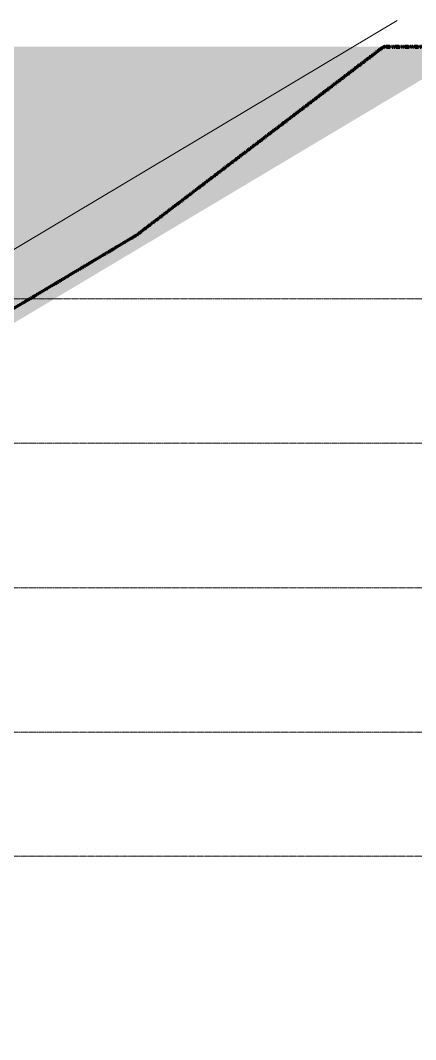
# Model space of a CAD drawing. Header units: millimetres. Extents: x -1578195 to 622687, y -255792 to 391308.
# Drawn here: x 50149 to 80223, y 309668 to 387314 of the extents above; entities that cross this region are included whole.
import ezdxf

# ---------------------------------------------------------------- set-up
doc = ezdxf.new("R2010")
doc.units = ezdxf.units.MM
for name, pattern in [('Double dash', [24.5, 10, -3, 2, -3, 2, -4.5]), ('Double dash_2_', [42.8625, 15.875, -4.7625, 6.35, -4.7625, 6.35, -4.7625]), ('Grid Line', [21, 12, -3, 3, -3])]:
    doc.linetypes.add(name, pattern=pattern)
for name, color, linetype, lineweight in [('0-1', 7, 'Continuous', 5), ('0-3', 7, 'Double dash_2_', 50), ('A-ANNO-DIMS', 7, 'Continuous', 9), ('C-PROP-LINE', 7, 'Double dash', 70), ('C-PROP-LINE-1', 7, 'Double dash_2_', 50), ('S-GRID-1', 7, 'Grid Line', 5)]:
    doc.layers.add(name, color=color, linetype=linetype, lineweight=lineweight)
doc.layers.add('A-DETL-GENF-5', color=7, linetype='Continuous', lineweight=9, true_color=0x525252)

# ---------------------------------------------------------------- blocks, each defined once
blk = doc.blocks.new('Family - ___-1112717-B2_F PLAN _2 OF 2_')
at = {"layer": 'C-PROP-LINE'}
for p, q in [((75195, 204615), (56424, 190270)), ((124200, 204684), (75195, 204615)), ((56424, 190270), (27494, 172990))]:
    blk.add_line(p, q, dxfattribs=at)
blk = doc.blocks.new('Family - ___-3197506-B2_F PLAN _2 OF 2_')
at = {"layer": 'C-PROP-LINE-1'}
for p, q in [((75361, 204681), (56581, 190357)), ((124467, 204681), (75361, 204681)), ((56581, 190357), (-244, 156403))]:
    blk.add_line(p, q, dxfattribs=at)
blk = doc.blocks.new('Family - ___-2785461-B2_F PLAN _2 OF 2_')
at = {"layer": 'C-PROP-LINE'}
for p, q in [((75361, 204681), (56581, 190357)), ((124467, 204681), (75361, 204681)), ((56581, 190357), (-244, 156403))]:
    blk.add_line(p, q, dxfattribs=at)
blk = doc.blocks.new('Family - ___-36030423-B2_F PLAN _2 OF 2_')
at = {"layer": 'C-PROP-LINE'}
for p, q in [((75361, 204681), (56581, 190357)), ((124467, 204681), (75361, 204681)), ((56581, 190357), (-244, 156403))]:
    blk.add_line(p, q, dxfattribs=at)

msp = doc.modelspace()

# ---------------------------------------------------------------- hatches: boundary and pattern name
at = {"layer": 'A-DETL-GENF-5'}
h = msp.add_hatch(dxfattribs=at)
h.set_pattern_fill('FP_5', color=256, style=0, pattern_type=2)
h.set_pattern_definition([(45, (2488, 180635.3), (1e-13, 1796.051), [1270, -1270]), (45, (2151.3, 180972.1), (1e-13, 1796.051), [1270, -1270]), (45, (1814.5, 181308.8), (1e-13, 1796.051), [1270, -1270]), (135, (1814.5, 181533.4), (-1796.051, 1e-13), [1270, -1270]), (135, (2151.3, 181870.1), (-1796.051, 1e-13), [1270, -1270]), (135, (2488, 182206.9), (-1796.051, 1e-13), [1270, -1270])])
h.paths.add_polyline_path([(12088.4, 309667.8), (12089.3, 341813.5), (81131.6, 383066.1), (126075.7, 383065.9), (126074.2, 320325), (118039, 309667.8), (119138.1, 309667.8), (125707.5, 318385.7), (126843.1, 318385.7), (126950.4, 331792.2), (126957, 385318.8), (-2190.2, 385318.8), (-2179.1, 342050), (830.3, 341466.5), (5903.6, 344497.9), (8068.2, 340875.3), (2994.9, 337843.9), (833.9, 341460.5), (-2179.8, 342038.9), (-2190.2, 309667.8), (10173, 309667.8)])

# ---------------------------------------------------------------- linework, layer by layer
at = {"layer": 'A-ANNO-DIMS'}
msp.add_line((9440.8, 345856), (78824.1, 387314.4), dxfattribs=at)
at = {"layer": 'S-GRID-1'}
for p, q in [((-8019.9, 366091.6), (130665.6, 366090.8)), ((-8020.1, 355099.9), (130665.5, 355099.1)), ((-8020.1, 344091.6), (130665.5, 344090.8)), ((-8020.1, 333091.6), (130665.4, 333090.8)), ((-8020.2, 323641.6), (130665.4, 323640.8))]:
    msp.add_line(p, q, dxfattribs=at)

# ---------------------------------------------------------------- block references
at = {"layer": '0-1', "rotation": 359.9997000009001}
for name in ['Family - ___-2785461-B2_F PLAN _2 OF 2_', 'Family - ___-36030423-B2_F PLAN _2 OF 2_']:
    msp.add_blockref(name, (2488, 180635.3), dxfattribs=at)
at = {"layer": '0-3', "rotation": 359.9997000009001}
msp.add_blockref('Family - ___-3197506-B2_F PLAN _2 OF 2_', (2488, 180635.3), dxfattribs=at)
at = {"layer": 'C-PROP-LINE'}
msp.add_blockref('Family - ___-1112717-B2_F PLAN _2 OF 2_', (2488, 180635.3), dxfattribs=at)

doc.saveas('drawing.dxf')
